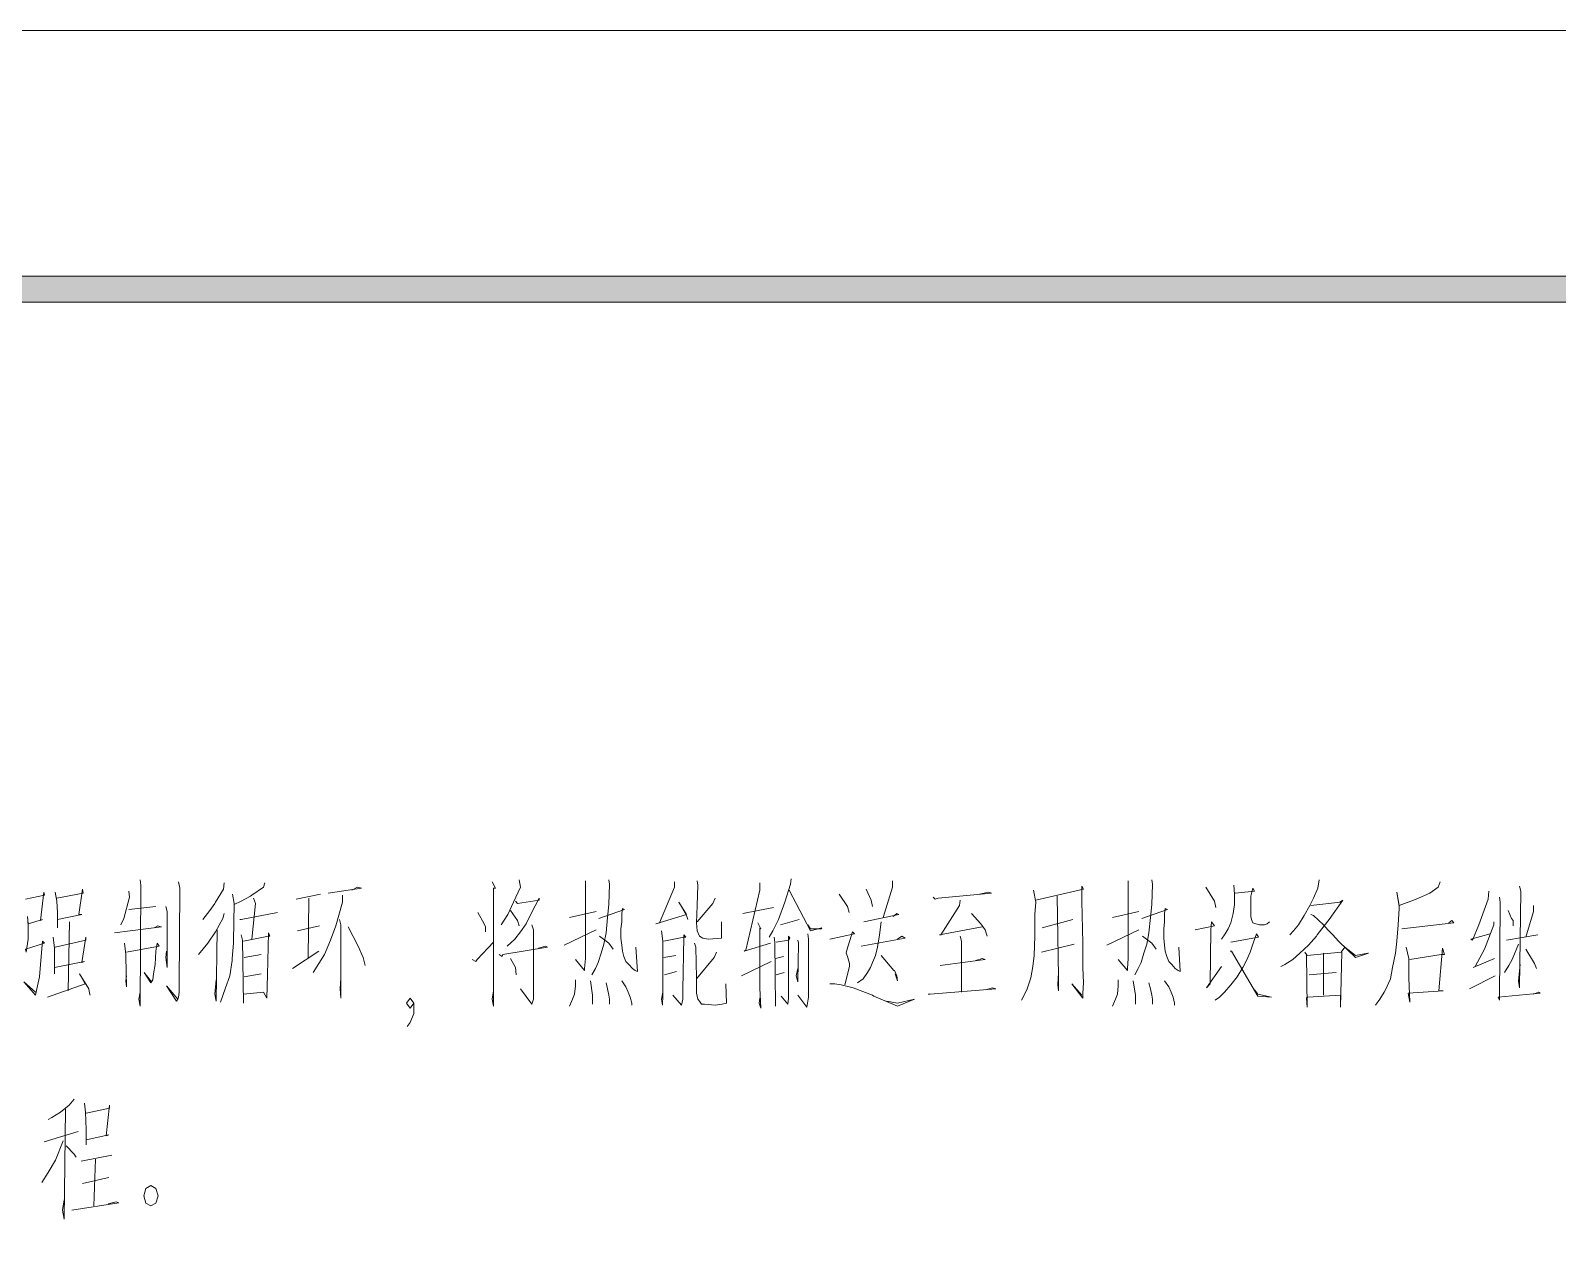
# Model space of a CAD drawing. Header units: millimetres. Extents: x 0 to 829, y 0 to 586.
# Drawn here: x 593.6 to 651.9, y 539.4 to 585.6 of the extents above; entities that cross this region are included whole.
import ezdxf

# ---------------------------------------------------------------- set-up
doc = ezdxf.new("R2010")
doc.units = ezdxf.units.MM

msp = doc.modelspace()

# ---------------------------------------------------------------- hatches: boundary and pattern name
h = msp.add_hatch(color=0)
h.dxf.hatch_style = 2
h.paths.add_polyline_path([(819.788528, 576.266028), (818.80075, 575.281778), (25.142472, 575.281778), (24.154694, 576.266028)])

# ---------------------------------------------------------------- linework, layer by layer
at = {"color": 0, "lineweight": 0}
for points in [[(0, 0), (0, 585.632278), (829.154778, 585.632278), (829.154778, 0)], [(819.788528, 576.266028), (818.80075, 575.281778), (25.142472, 575.281778), (24.154694, 576.266028)], [(598.494556, 541.214028), (598.413417, 541.489194), (598.222917, 541.602083), (598.028889, 541.489194), (597.951278, 541.214028), (598.028889, 540.938861), (598.222917, 540.825972), (598.413417, 540.938861)]]:
    msp.add_lwpolyline(points, close=True, dxfattribs=at)
for points in [[(597.806639, 553.254333), (597.834861, 553.060306), (597.806639, 548.438917), (597.753722, 548.710556), (597.806639, 548.982194)], [(612.263472, 553.254333), (612.316389, 552.982694), (612.04475, 552.400611), (611.826028, 551.934944), (611.582611, 551.546889)], [(614.789361, 553.215528), (614.789361, 550.76725), (614.789361, 550.262778), (614.761139, 549.874722), (614.761139, 549.797111), (614.408361, 550.223972)], [(615.685417, 553.254333), (615.713639, 553.099111), (615.685417, 552.323), (615.6325, 551.818528), (615.576056, 551.232917), (615.494917, 550.806056), (615.385556, 550.456806), (615.279722, 550.107556), (615.170361, 549.874722), (615.032778, 549.641889)], [(619.054444, 553.215528), (619.082667, 553.060306), (619.054444, 552.284194), (619.026222, 551.6245), (619.054444, 551.310528), (619.135583, 551.1165), (619.273167, 551.038889), (619.488361, 551.000083), (619.978722, 551.038889), (619.978722, 551.663306)], [(622.642194, 553.293139), (622.613972, 553.099111), (622.39525, 552.400611), (622.151833, 551.740917), (621.936639, 551.310528), (621.799056, 551.077694)], [(626.498056, 553.215528), (626.498056, 552.982694), (626.145278, 551.818528)], [(635.493889, 553.215528), (635.493889, 550.76725), (635.493889, 550.262778), (635.465667, 549.874722), (635.465667, 549.797111), (635.112889, 550.223972)], [(636.389944, 553.254333), (636.418167, 553.099111), (636.389944, 552.323), (636.337028, 551.818528), (636.280583, 551.232917), (636.199444, 550.806056), (636.090083, 550.456806), (635.980722, 550.107556), (635.874889, 549.874722), (635.737306, 549.641889)], [(642.775222, 553.254333), (642.722306, 552.943889), (642.5565, 552.555833), (642.422444, 552.284194), (642.203722, 551.896139), (641.988528, 551.546889), (641.798028, 551.310528), (641.660444, 551.155306)], [(593.432194, 552.517028), (594.165972, 552.67225), (594.13775, 552.788667), (594.003694, 551.702111), (594.084833, 551.740917), (593.541556, 551.585694), (593.513333, 551.857333), (593.541556, 551.508083), (593.541556, 551.000083), (593.460417, 550.495611), (593.432194, 550.612028), (594.165972, 550.844861), (594.084833, 550.922472), (594.031917, 550.340389), (593.975472, 549.564278), (593.866111, 549.098611), (593.813194, 548.865778), (593.379278, 549.37025), (593.813194, 548.982194)], [(594.575194, 552.788667), (594.628111, 552.439417), (594.656333, 552.012556), (594.656333, 551.430472), (594.656333, 551.740917), (595.580611, 551.934944), (595.47125, 551.934944), (595.605306, 552.905083), (595.633528, 552.749861), (594.628111, 552.555833)], [(597.372722, 552.827472), (597.400944, 552.594639), (597.182222, 551.779722), (597.072861, 551.546889)], [(599.274194, 553.176722), (599.327111, 552.943889), (599.302417, 549.215028), (599.302417, 548.982194), (599.274194, 548.788167), (599.245972, 548.710556), (599.193056, 548.632944), (598.812056, 549.215028), (599.245972, 548.710556)], [(601.013389, 553.137917), (600.985167, 552.905083), (600.688833, 552.400611), (600.660611, 552.361806), (600.470111, 552.090167), (600.198472, 551.740917)], [(601.337944, 552.711056), (601.394389, 552.361806), (601.366167, 550.922472), (601.366167, 550.844861), (601.31325, 550.262778), (601.31325, 550.185167), (601.232111, 549.603083), (601.066306, 549.137417), (600.879333, 548.594139)], [(602.562083, 553.137917), (602.509167, 552.982694), (602.071722, 552.67225), (602.018806, 552.633444), (601.666028, 552.439417), (601.394389, 552.323)], [(603.758, 552.517028), (604.682278, 552.711056)], [(605.525417, 552.67225), (605.525417, 552.400611), (605.278472, 551.508083), (605.063278, 550.961278), (604.844556, 550.418), (604.625833, 550.06875), (604.410639, 549.7195)], [(604.978611, 552.749861), (606.255667, 552.943889), (606.093389, 552.982694), (605.878194, 552.866278)], [(611.229833, 553.176722), (611.363889, 552.943889), (611.28275, 552.943889), (611.28275, 548.438917), (611.229833, 548.710556), (611.28275, 549.021)], [(618.186611, 553.176722), (618.186611, 552.982694), (617.615111, 551.6245), (617.477528, 551.585694), (618.64875, 551.934944), (618.348889, 552.400611), (618.64875, 551.896139), (618.701667, 551.740917)], [(621.446278, 553.137917), (621.446278, 552.866278), (620.903, 550.573222), (620.846556, 550.534417), (621.851972, 550.844861)], [(622.561056, 552.866278), (623.375972, 551.310528), (623.809889, 551.430472), (623.781667, 551.388139), (623.375972, 551.388139), (623.266611, 551.546889)], [(624.462528, 552.711056), (624.787083, 552.245389), (624.843528, 552.012556)], [(625.492639, 552.905083), (625.683139, 552.478222), (625.739583, 552.245389)], [(628.04675, 552.594639), (628.131417, 552.517028), (628.23725, 552.555833), (630.276306, 552.749861), (630.166944, 552.788667), (629.814167, 552.711056)], [(631.877917, 552.866278), (631.962583, 552.400611), (631.934361, 551.934944), (631.934361, 551.1165), (631.906139, 550.379194), (631.853222, 549.952333), (631.772083, 549.525472), (631.6345, 549.098611), (631.525139, 548.865778), (631.419306, 548.67175)], [(631.962583, 552.478222), (633.782917, 552.905083), (633.726472, 553.0215), (633.726472, 552.439417), (633.754694, 550.844861), (633.754694, 550.029944), (633.754694, 549.913528), (633.782917, 549.331444), (633.754694, 548.943389), (633.754694, 548.749361), (633.345472, 549.292639), (633.726472, 548.865778)], [(632.7775, 552.633444), (632.830417, 549.564278), (632.830417, 549.021), (632.802194, 549.253833), (632.830417, 549.7195)], [(638.453694, 552.982694), (638.781778, 552.439417), (638.834694, 552.206583)], [(639.515556, 553.060306), (639.54025, 552.711056), (639.54025, 552.323), (639.487333, 551.97375), (639.406194, 551.6245), (639.296833, 551.388139), (639.187472, 551.194111), (639.053417, 551.000083)], [(639.568472, 552.749861), (640.30225, 552.827472), (640.249333, 552.943889), (640.168194, 552.633444), (640.168194, 552.361806), (640.168194, 552.128972), (640.168194, 551.857333), (640.192889, 551.740917), (640.249333, 551.6245), (640.355167, 551.585694), (640.49275, 551.546889), (640.68325, 551.546889), (640.792611, 551.585694), (640.87375, 551.663306)], [(647.393083, 553.176722), (647.311944, 552.982694), (646.987389, 552.749861), (646.468806, 552.517028), (645.819694, 552.284194), (645.735028, 552.788667), (645.819694, 552.245389), (645.819694, 552.167778), (645.791472, 551.546889), (645.735028, 550.922472), (645.682111, 550.456806), (645.57275, 549.913528), (645.491611, 549.486667), (645.301111, 549.059806), (645.248194, 548.982194), (645.085917, 548.710556), (644.920111, 548.477722)], [(649.241639, 552.827472), (649.213417, 552.517028), (648.860639, 551.546889), (648.617222, 550.961278), (648.560778, 551.000083), (649.294556, 551.194111)], [(650.409333, 553.0215), (650.465778, 552.827472), (650.409333, 549.137417), (650.381111, 549.409056), (650.437556, 550.029944)], [(597.372722, 552.128972), (598.406361, 552.245389)], [(598.783833, 552.245389), (598.840278, 552.051361), (598.840278, 549.913528), (598.783833, 550.301583), (598.812056, 550.534417)], [(602.128167, 552.555833), (602.209306, 552.361806), (602.071722, 551.000083)], [(604.248361, 552.555833), (604.220139, 550.262778)], [(612.125889, 552.439417), (612.207028, 552.361806), (613.021944, 552.478222), (613.021944, 552.555833), (612.725611, 551.97375), (612.535111, 551.585694), (612.316389, 551.271722), (612.097667, 551.000083), (611.801333, 550.728444)], [(611.935389, 552.090167), (612.207028, 551.702111), (612.263472, 551.508083)], [(614.189639, 551.818528), (615.195056, 552.051361)], [(615.304417, 551.779722), (616.285139, 552.128972), (616.200472, 552.167778), (616.175778, 551.97375), (616.175778, 551.663306), (616.147556, 551.388139), (616.147556, 551.038889), (616.175778, 550.76725), (616.200472, 550.534417), (616.256917, 550.340389), (616.338056, 550.146361), (616.447417, 550.029944), (616.581472, 549.874722), (616.690833, 549.797111), (616.771972, 549.758306), (616.719056, 550.689639)], [(619.735306, 552.555833), (619.654167, 552.361806), (619.054444, 551.663306)], [(620.793639, 551.97375), (621.961333, 552.206583)], [(629.080389, 552.478222), (629.052167, 552.284194), (628.346611, 551.155306), (628.293694, 551.155306), (629.923528, 551.469278)], [(634.894167, 551.818528), (635.899583, 552.051361)], [(636.008944, 551.779722), (636.986139, 552.128972), (636.905, 552.167778), (636.880306, 551.97375), (636.880306, 551.663306), (636.852083, 551.388139), (636.852083, 551.038889), (636.880306, 550.76725), (636.905, 550.534417), (636.961444, 550.340389), (637.042583, 550.146361), (637.151944, 550.029944), (637.286, 549.874722), (637.395361, 549.797111), (637.4765, 549.758306), (637.423583, 550.689639)], [(642.450667, 552.284194), (643.590139, 552.400611), (643.561917, 552.400611), (643.671278, 552.478222), (643.156222, 551.740917), (642.965722, 551.508083), (642.694083, 551.155306), (642.665861, 551.1165), (642.366, 550.76725), (642.041444, 550.456806), (641.769806, 550.223972), (641.469944, 550.029944), (641.307667, 549.952333)], [(649.650861, 552.594639), (649.675556, 552.400611), (649.650861, 548.67175), (649.594417, 548.788167), (651.199556, 548.943389), (651.143111, 548.982194), (650.952611, 548.904583)], [(649.975417, 552.090167), (650.109472, 551.779722), (650.165917, 551.702111), (650.165917, 551.663306), (650.165917, 551.508083)], [(650.952611, 552.284194), (650.952611, 552.051361), (650.656278, 551.077694)], [(595.118472, 551.663306), (595.062028, 549.021)], [(596.829444, 551.232917), (598.621556, 551.469278), (598.596861, 551.469278), (598.4875, 551.508083), (598.349917, 551.430472)], [(601.013389, 551.97375), (600.960472, 551.779722), (600.688833, 551.271722), (600.388972, 550.844861), (600.036194, 550.418)], [(601.609583, 551.740917), (601.666028, 551.740917), (603.052444, 552.012556)], [(604.654056, 551.508083), (603.810917, 551.310528)], [(605.416056, 551.740917), (605.468972, 551.546889), (605.468972, 548.749361), (605.44075, 549.098611), (605.468972, 549.525472)], [(605.740611, 551.469278), (606.121611, 550.728444), (606.312111, 550.301583), (606.39325, 549.991139)], [(610.686556, 552.012556), (610.929972, 551.585694), (610.986417, 551.469278), (610.986417, 551.271722)], [(612.750306, 551.546889), (612.80675, 551.349333), (612.80675, 551.271722), (612.80675, 549.564278), (612.80675, 549.486667), (612.80675, 549.098611), (612.80675, 548.710556), (612.750306, 548.516528), (612.316389, 549.098611)], [(621.365139, 551.6245), (621.4745, 551.388139), (621.446278, 551.430472), (621.446278, 550.418), (621.446278, 549.176222), (621.446278, 549.137417), (621.4745, 548.361306), (621.418056, 548.555333), (621.446278, 548.749361)], [(622.942056, 551.740917), (622.232972, 551.546889)], [(626.064139, 551.663306), (626.011222, 551.155306), (625.930083, 550.689639), (625.848944, 550.379194), (625.739583, 550.107556), (625.658444, 549.913528), (625.549083, 549.7195), (625.386806, 549.486667), (625.168083, 549.331444)], [(625.4115, 551.663306), (626.745, 551.934944), (626.663861, 551.97375), (626.526278, 551.857333)], [(629.514306, 551.97375), (629.870611, 551.585694), (630.032889, 551.349333), (630.114028, 551.1165)], [(633.373694, 551.740917), (632.206, 551.430472)], [(638.048, 551.349333), (638.781778, 551.508083), (638.672417, 551.663306), (638.644194, 551.349333), (638.6195, 549.292639), (638.481917, 549.137417), (639.053417, 549.952333)], [(642.450667, 551.934944), (642.5565, 551.896139), (642.9375, 551.546889), (643.099778, 551.349333), (643.290278, 551.155306), (643.509, 550.922472), (644.161639, 550.301583), (644.648472, 550.456806), (644.623778, 550.456806), (644.161639, 550.379194), (643.752417, 550.689639), (643.618361, 550.495611), (642.313083, 550.379194), (642.231944, 550.495611), (642.284861, 550.418), (642.313083, 548.400111), (642.284861, 548.749361), (642.313083, 548.788167), (642.341306, 548.788167), (643.590139, 548.865778), (643.590139, 548.400111), (643.643056, 550.495611)], [(645.925528, 551.388139), (647.911667, 551.6245), (647.830528, 551.702111), (647.721167, 551.6245)], [(649.432139, 551.663306), (649.432139, 551.546889), (649.079361, 550.612028), (648.726583, 549.952333), (648.645444, 549.913528), (649.460361, 550.262778)], [(594.494056, 551.077694), (594.546972, 550.650833), (594.546972, 550.223972), (594.546972, 549.680694), (594.546972, 549.913528), (595.686444, 550.146361), (595.580611, 550.107556), (595.742889, 551.077694), (595.742889, 550.961278), (594.575194, 550.689639)], [(600.74175, 551.349333), (600.713528, 548.632944), (600.660611, 548.904583), (600.713528, 549.447861)], [(601.666028, 551.155306), (601.718944, 550.961278), (601.747167, 548.555333), (601.747167, 548.904583), (602.509167, 548.982194), (602.643222, 548.749361), (602.671444, 549.641889), (602.699667, 551.232917), (602.752583, 551.1165), (602.699667, 551.1165), (601.747167, 550.922472)], [(610.467833, 550.223972), (610.605417, 550.146361), (610.658333, 550.223972), (611.28275, 550.883667)], [(613.974444, 550.76725), (615.195056, 551.349333)], [(615.332639, 551.1165), (615.685417, 550.844861), (615.847694, 550.612028)], [(617.69625, 551.310528), (617.749167, 550.922472), (617.749167, 548.865778), (617.724472, 548.477722), (617.69625, 548.710556), (617.749167, 548.982194)], [(617.777389, 550.922472), (618.539389, 551.077694), (618.539389, 551.155306), (618.620528, 551.077694), (618.539389, 551.077694), (618.511167, 549.059806), (618.511167, 548.710556), (618.45825, 548.477722), (618.130167, 548.865778)], [(621.989556, 551.077694), (622.017778, 550.883667), (622.042472, 548.438917), (622.042472, 548.67175)], [(622.070694, 550.883667), (622.532833, 550.961278), (622.58575, 551.038889), (622.532833, 551.1165), (622.532833, 550.185167), (622.532833, 549.176222), (622.532833, 548.749361), (622.504611, 548.516528), (622.261194, 548.826972)], [(622.885611, 550.961278), (622.913833, 550.844861), (622.885611, 549.37025), (622.832694, 549.603083), (622.885611, 549.874722)], [(623.266611, 551.194111), (623.294833, 551.000083), (623.294833, 548.788167), (623.238389, 548.400111), (622.885611, 548.865778)], [(624.10975, 551.000083), (625.058722, 551.194111), (624.977583, 551.271722), (624.762389, 550.573222), (624.734167, 550.456806), (624.787083, 550.340389), (624.868222, 550.06875), (624.868222, 549.952333), (624.677722, 549.253833)], [(625.305667, 550.728444), (626.988417, 551.038889), (626.854361, 551.1165), (626.688556, 551.000083)], [(629.080389, 551.1165), (629.136833, 550.922472), (629.136833, 548.982194)], [(634.678972, 550.76725), (635.899583, 551.349333)], [(636.037167, 551.1165), (636.389944, 550.844861), (636.552222, 550.612028)], [(639.406194, 550.883667), (640.464528, 551.077694), (640.383389, 551.194111), (640.274028, 550.883667), (640.139972, 550.495611), (640.002389, 550.185167), (639.868333, 549.913528), (639.649611, 549.564278), (639.406194, 549.253833), (639.162778, 548.982194), (638.972278, 548.788167), (638.806472, 548.67175)], [(649.9225, 550.961278), (651.114889, 551.155306)], [(597.210444, 550.844861), (597.263361, 550.418), (597.263361, 550.340389), (597.291583, 549.176222), (597.263361, 549.409056), (597.291583, 549.603083)], [(597.291583, 550.495611), (598.540417, 550.728444), (598.459278, 550.844861), (598.406361, 550.534417), (598.378139, 550.029944), (598.325222, 549.680694), (598.297, 549.447861), (598.215861, 549.331444), (597.968917, 549.7195), (598.240556, 549.37025)], [(601.775389, 550.301583), (602.428028, 550.418)], [(603.620417, 549.874722), (604.625833, 550.534417)], [(611.501472, 550.418), (611.610833, 550.340389), (611.635528, 550.418), (613.350028, 550.689639), (613.268889, 550.728444), (612.99725, 550.650833)], [(617.777389, 550.301583), (618.239528, 550.379194)], [(618.945083, 550.844861), (619.001528, 550.689639), (619.026222, 549.525472), (619.026222, 548.943389), (619.082667, 548.710556), (619.135583, 548.632944), (619.216722, 548.516528), (619.326083, 548.516528), (619.735306, 548.477722), (620.006944, 548.516528), (620.169222, 548.555333), (620.141, 549.292639)], [(619.788222, 550.495611), (619.707083, 550.301583), (619.026222, 549.486667)], [(622.042472, 550.262778), (622.342333, 550.340389)], [(626.064139, 550.379194), (626.5545, 549.797111), (626.582722, 549.797111), (626.663861, 549.603083), (626.688556, 549.409056), (626.607417, 549.680694)], [(632.177778, 550.495611), (633.426611, 550.806056)], [(639.377972, 550.534417), (639.434417, 550.534417), (640.439833, 548.826972), (640.954889, 548.788167), (640.439833, 548.904583), (640.30225, 549.059806)], [(642.9375, 550.456806), (642.9375, 548.865778)], [(646.091333, 550.689639), (646.197167, 550.262778), (646.197167, 549.525472), (646.225389, 548.594139), (646.172472, 548.943389), (647.502444, 549.021), (647.340167, 549.021), (647.474222, 550.650833), (647.555361, 550.418), (647.421306, 550.418), (646.225389, 550.223972)], [(650.381111, 550.806056), (650.137694, 550.223972), (650.003639, 549.991139), (649.837833, 549.7195)], [(650.656278, 550.612028), (650.980833, 550.06875), (651.061972, 549.874722)], [(611.935389, 550.262778), (612.125889, 549.913528), (612.154111, 549.641889)], [(617.805611, 549.641889), (618.26775, 549.758306)], [(620.740722, 549.603083), (621.880194, 550.146361)], [(622.070694, 549.641889), (622.370556, 549.7195)], [(628.318389, 549.991139), (630.032889, 550.223972), (629.923528, 550.262778), (629.680111, 550.185167)], [(642.394222, 549.641889), (643.427861, 549.7195)], [(594.275333, 548.788167), (595.714667, 549.292639), (595.499472, 549.680694), (595.85225, 549.098611), (595.876944, 548.943389), (595.905167, 548.865778)], [(602.428028, 549.680694), (601.775389, 549.564278)], [(614.408361, 549.447861), (614.408361, 549.215028), (614.380139, 548.904583), (614.299, 548.710556), (614.189639, 548.438917)], [(614.979861, 549.409056), (615.061, 548.865778), (615.061, 548.632944), (615.061, 548.516528)], [(615.576056, 549.331444), (615.6325, 549.098611), (615.685417, 548.865778), (615.713639, 548.710556), (615.713639, 548.516528)], [(616.175778, 549.409056), (616.338056, 549.176222), (616.419194, 548.982194), (616.500333, 548.788167), (616.556778, 548.555333), (616.556778, 548.477722)], [(624.10975, 549.292639), (624.30025, 549.292639), (624.543667, 549.253833), (625.005806, 549.137417), (625.739583, 548.865778), (625.7925, 548.826972), (626.607417, 548.477722), (626.688556, 548.438917), (627.341194, 548.710556), (626.688556, 548.555333), (626.282861, 548.632944)], [(627.859778, 548.904583), (627.940917, 548.904583), (630.438583, 549.098611), (630.304528, 549.137417), (630.057583, 549.059806)], [(635.112889, 549.447861), (635.112889, 549.215028), (635.084667, 548.904583), (635.003528, 548.710556), (634.894167, 548.438917)], [(635.684389, 549.409056), (635.765528, 548.865778), (635.765528, 548.632944), (635.765528, 548.516528)], [(636.280583, 549.331444), (636.337028, 549.098611), (636.389944, 548.865778), (636.418167, 548.710556), (636.418167, 548.516528)], [(636.880306, 549.409056), (637.042583, 549.176222), (637.123722, 548.982194), (637.204861, 548.788167), (637.257778, 548.555333), (637.257778, 548.477722)], [(648.507861, 549.098611), (649.485056, 549.603083)], [(607.994861, 547.662806), (608.104222, 547.818028), (608.241806, 548.167278), (608.241806, 548.555333), (608.104222, 548.749361), (607.970167, 548.555333), (608.104222, 548.361306), (608.241806, 548.555333)], [(595.287806, 544.900556), (595.097306, 544.667722), (594.769222, 544.396083), (594.444667, 544.202056), (594.307083, 544.124444)], [(594.959722, 544.5125), (594.906806, 540.3215), (594.850361, 540.67075), (594.906806, 541.058806)], [(595.6935, 544.745333), (595.721722, 544.396083), (595.749944, 543.736389), (595.749944, 543.154306)], [(595.749944, 543.348333), (596.617778, 543.542361), (596.508417, 543.503556), (596.646, 544.667722), (596.646, 544.551306), (595.749944, 544.357278)], [(594.878583, 543.309528), (594.578722, 542.572222), (594.307083, 542.106556), (594.063667, 541.7185)], [(595.450083, 543.658778), (594.144806, 543.270722)], [(594.987944, 543.1155), (595.287806, 542.805056), (595.368944, 542.688639)], [(595.559444, 542.533417), (596.727139, 542.76625)], [(596.102722, 542.611028), (596.046278, 540.825972)], [(596.617778, 541.912528), (595.612361, 541.679694)], [(595.206667, 540.67075), (596.998778, 540.942389), (596.889417, 540.981194), (596.589556, 540.903583)]]:
    msp.add_lwpolyline(points, dxfattribs=at)

doc.saveas('drawing.dxf')
